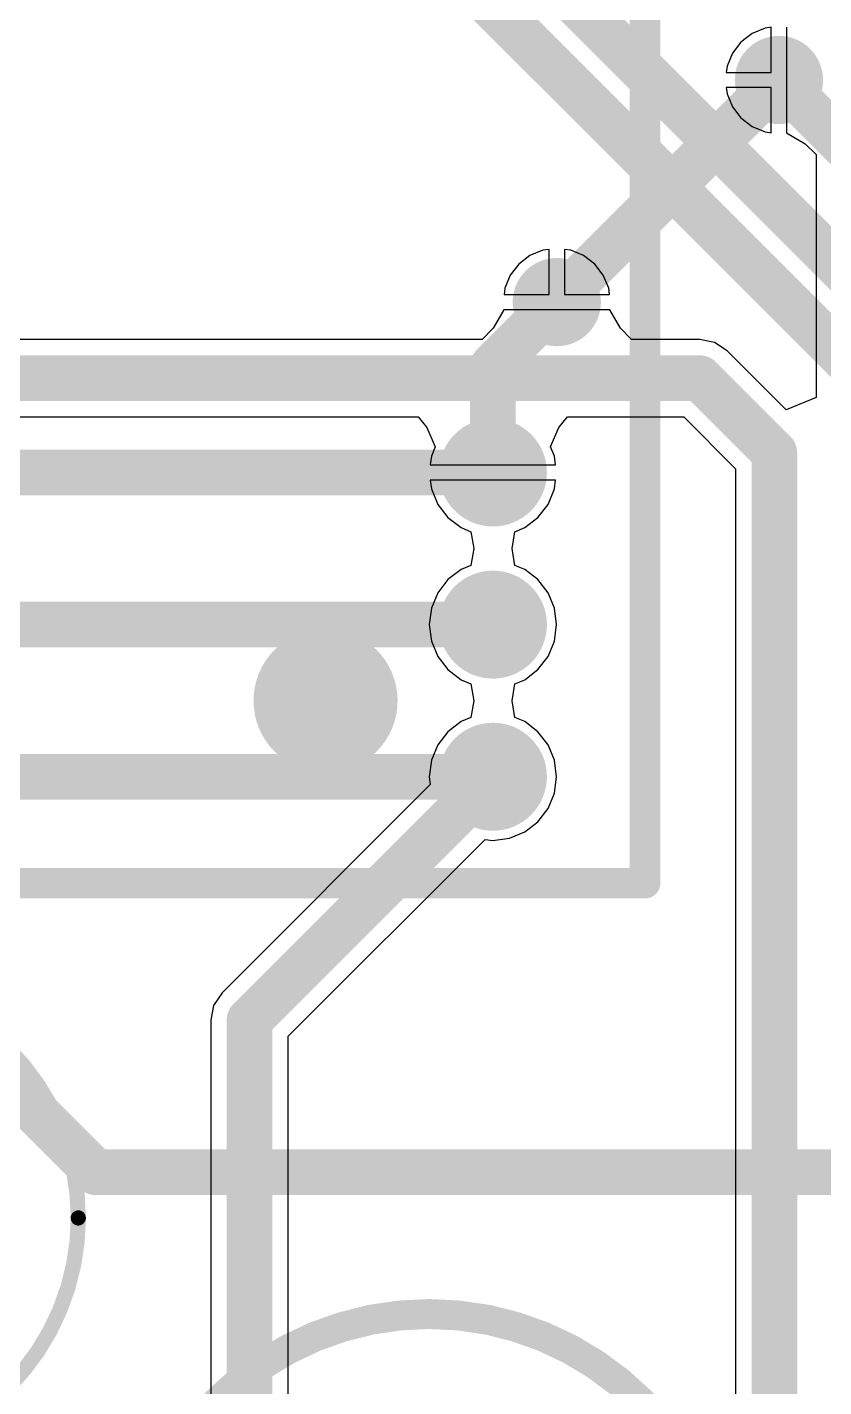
# Model space of a CAD drawing. Header units: millimetres. Extents: x 2.82 to 7.12, y 0.77 to 5.15.
# Drawn here: x 6.019 to 6.542, y 2.124 to 3.018 of the extents above; entities that cross this region are included whole.
import ezdxf

# ---------------------------------------------------------------- set-up
doc = ezdxf.new("R2010")
doc.units = ezdxf.units.MM
doc.header["$MEASUREMENT"] = 0
for name, color, linetype in [('BottomLayer', 5, 'Continuous'), ('BottomSolder', 6, 'Continuous'), ('MultiLayer', 9, 'Continuous'), ('PadHoleLayer', 156, 'Continuous'), ('TopLayer', 1, 'Continuous'), ('TopOverlay', 2, 'Continuous'), ('TopSolder', 216, 'Continuous'), ('ViaHoleLayer', 16, 'Continuous')]:
    doc.layers.add(name, color=color, linetype=linetype)

msp = doc.modelspace()

# ---------------------------------------------------------------- linework, layer by layer
at = {"layer": 'BottomLayer', "const_width": 0.03}
for points in [[(6.145, 3.268), (6.558, 2.855)], [(6.128, 3.228), (6.579, 2.777)], [(6.513, 2.983), (6.584, 2.912)], [(6.325, 2.795), (6.367, 2.837)], [(6.325, 2.725), (6.325, 2.795)], [(5.725, 2.625), (6.325, 2.625)], [(5.725, 2.525), (6.325, 2.525)], [(5.887, 2.442), (6.064, 2.265)], [(6.064, 2.265), (6.634, 2.265)]]:
    msp.add_lwpolyline(points, dxfattribs=at)
at = {"layer": 'BottomLayer'}
for points, const_width in [([(6.5005, 2.983, 1), (6.5255, 2.983, 1)], 0.025), ([(6.5055, 2.983, 1), (6.5205, 2.983, 1)], 0.015), ([(6.3545, 2.837, 1), (6.3795, 2.837, 1)], 0.025), ([(6.3595, 2.837, 1), (6.3745, 2.837, 1)], 0.015), ([(6.3175, 2.795, 1), (6.3325, 2.795, 1)], 0.015), ([(6.3175, 2.795, 1), (6.3325, 2.795, 1)], 0.015), ([(6.30925, 2.725, 1), (6.34075, 2.725, 1)], 0.0315), ([(6.3175, 2.725, 1), (6.3325, 2.725, 1)], 0.015), ([(6.30925, 2.625, 1), (6.34075, 2.625, 1)], 0.0315), ([(6.3175, 2.625, 1), (6.3325, 2.625, 1)], 0.015), ([(6.30925, 2.525, 1), (6.34075, 2.525, 1)], 0.0315), ([(6.3175, 2.525, 1), (6.3325, 2.525, 1)], 0.015), ([(6.0565, 2.265, 1), (6.0715, 2.265, 1)], 0.015), ([(6.0565, 2.265, 1), (6.0715, 2.265, 1)], 0.015)]:
    msp.add_lwpolyline(points, format="xyb", close=True, dxfattribs=dict(at, const_width=const_width))
at = {"layer": 'BottomSolder'}
for points, const_width in [([(6.4985, 2.983, 1), (6.5275, 2.983, 1)], 0.029), ([(6.3525, 2.837, 1), (6.3815, 2.837, 1)], 0.029), ([(6.30725, 2.725, 1), (6.34275, 2.725, 1)], 0.0355), ([(6.30725, 2.625, 1), (6.34275, 2.625, 1)], 0.0355), ([(6.30725, 2.525, 1), (6.34275, 2.525, 1)], 0.0355)]:
    msp.add_lwpolyline(points, format="xyb", close=True, dxfattribs=dict(at, const_width=const_width))
at = {"layer": 'MultiLayer'}
for points, const_width in [([(6.5005, 2.983, 1), (6.5255, 2.983, 1)], 0.025), ([(6.3545, 2.837, 1), (6.3795, 2.837, 1)], 0.025), ([(6.30925, 2.725, 1), (6.34075, 2.725, 1)], 0.0315), ([(6.30925, 2.625, 1), (6.34075, 2.625, 1)], 0.0315), ([(6.30925, 2.525, 1), (6.34075, 2.525, 1)], 0.0315)]:
    msp.add_lwpolyline(points, format="xyb", close=True, dxfattribs=dict(at, const_width=const_width))
at = {"layer": 'PadHoleLayer', "const_width": 0.01575}
for points in [[(6.31713, 2.725, 1), (6.33287, 2.725, 1)], [(6.31713, 2.625, 1), (6.33287, 2.625, 1)], [(6.31713, 2.525, 1), (6.33287, 2.525, 1)]]:
    msp.add_lwpolyline(points, format="xyb", close=True, dxfattribs=at)
at = {"layer": 'TopLayer'}
for p, q in [((6.49535, 3.01357), (6.48804, 3.00796)), ((6.50386, 3.0171), (6.49535, 3.01357)), ((6.508, 3.01764), (6.50386, 3.0171)), ((6.508, 2.988), (6.508, 3.01764)), ((6.518, 3.01777), (6.518, 2.983)), ((6.48804, 3.00796), (6.48243, 3.00065)), ((6.48243, 3.00065), (6.4789, 2.99214)), ((6.4789, 2.99214), (6.47836, 2.988)), ((6.47836, 2.988), (6.508, 2.988)), ((6.508, 2.978), (6.47836, 2.978)), ((6.47836, 2.978), (6.4789, 2.97386)), ((6.508, 2.94836), (6.508, 2.978)), ((6.518, 2.983), (6.518, 2.94823)), ((6.4789, 2.97386), (6.48243, 2.96535)), ((6.48243, 2.96535), (6.48804, 2.95804)), ((6.48804, 2.95804), (6.49535, 2.95243)), ((6.49535, 2.95243), (6.50386, 2.9489)), ((6.50386, 2.9489), (6.508, 2.94836)), ((6.518, 2.94823), (6.53019, 2.94107)), ((6.53019, 2.94107), (6.53751, 2.93396)), ((6.53751, 2.93396), (6.53751, 2.77438)), ((6.35786, 2.8711), (6.34935, 2.86757)), ((6.362, 2.87164), (6.35786, 2.8711)), ((6.362, 2.842), (6.362, 2.87164)), ((6.37614, 2.8711), (6.372, 2.87164)), ((6.372, 2.87164), (6.372, 2.842)), ((6.38465, 2.86757), (6.37614, 2.8711)), ((6.34204, 2.86196), (6.33643, 2.85465)), ((6.34935, 2.86757), (6.34204, 2.86196)), ((6.39196, 2.86196), (6.38465, 2.86757)), ((6.39757, 2.85465), (6.39196, 2.86196)), ((6.33643, 2.85465), (6.3329, 2.84614)), ((6.4011, 2.84614), (6.39757, 2.85465)), ((6.3329, 2.84614), (6.33236, 2.842)), ((6.33236, 2.842), (6.362, 2.842)), ((6.372, 2.842), (6.40164, 2.842)), ((6.40164, 2.842), (6.4011, 2.84614)), ((6.33223, 2.832), (6.32507, 2.81981)), ((6.40177, 2.832), (6.33223, 2.832)), ((6.40893, 2.81981), (6.40177, 2.832)), ((6.32507, 2.81981), (6.31796, 2.81249)), ((6.41604, 2.81249), (6.40893, 2.81981)), ((6.31796, 2.81249), (5.96812, 2.81249)), ((6.461, 2.81249), (6.41604, 2.81249)), ((6.47075, 2.81055), (6.461, 2.81249)), ((6.47902, 2.80502), (6.47075, 2.81055)), ((6.51783, 2.76622), (6.47902, 2.80502)), ((6.53751, 2.77438), (6.51783, 2.76622)), ((5.95756, 2.76151), (6.2759, 2.76151)), ((6.2759, 2.76151), (6.28156, 2.75465)), ((6.28156, 2.75465), (6.28705, 2.74183)), ((6.36295, 2.74183), (6.36844, 2.75465)), ((6.36844, 2.75465), (6.3741, 2.76151)), ((6.3741, 2.76151), (6.45044, 2.76151)), ((6.45044, 2.76151), (6.48451, 2.72744)), ((6.28457, 2.73583), (6.2838, 2.73)), ((6.28705, 2.74183), (6.28457, 2.73583)), ((6.36543, 2.73583), (6.36295, 2.74183)), ((6.3662, 2.73), (6.36543, 2.73583)), ((6.2838, 2.73), (6.325, 2.73)), ((6.325, 2.73), (6.3662, 2.73)), ((6.48451, 2.72744), (6.48451, 2.00219)), ((6.325, 2.72), (6.2838, 2.72)), ((6.2838, 2.72), (6.28457, 2.71417)), ((6.3662, 2.72), (6.325, 2.72)), ((6.36543, 2.71417), (6.3662, 2.72)), ((6.28457, 2.71417), (6.28875, 2.70407)), ((6.36125, 2.70407), (6.36543, 2.71417)), ((6.28875, 2.70407), (6.2954, 2.6954)), ((6.3546, 2.6954), (6.36125, 2.70407)), ((6.2954, 2.6954), (6.30407, 2.68875)), ((6.34593, 2.68875), (6.3546, 2.6954)), ((6.30407, 2.68875), (6.31057, 2.68606)), ((6.31057, 2.68606), (6.31243, 2.675)), ((6.33757, 2.675), (6.33943, 2.68606)), ((6.33943, 2.68606), (6.34593, 2.68875)), ((6.31243, 2.675), (6.31057, 2.66394)), ((6.33943, 2.66394), (6.33757, 2.675)), ((6.31057, 2.66394), (6.30407, 2.66125)), ((6.34593, 2.66125), (6.33943, 2.66394)), ((6.2954, 2.6546), (6.28875, 2.64593)), ((6.30407, 2.66125), (6.2954, 2.6546)), ((6.3546, 2.6546), (6.34593, 2.66125)), ((6.36125, 2.64593), (6.3546, 2.6546)), ((6.28875, 2.64593), (6.28457, 2.63583)), ((6.36543, 2.63583), (6.36125, 2.64593)), ((6.28457, 2.63583), (6.28315, 2.625)), ((6.36685, 2.625), (6.36543, 2.63583)), ((6.28315, 2.625), (6.28457, 2.61417)), ((6.36543, 2.61417), (6.36685, 2.625)), ((6.28457, 2.61417), (6.28875, 2.60407)), ((6.36125, 2.60407), (6.36543, 2.61417)), ((6.28875, 2.60407), (6.2954, 2.5954)), ((6.3546, 2.5954), (6.36125, 2.60407)), ((6.2954, 2.5954), (6.30407, 2.58875)), ((6.34593, 2.58875), (6.3546, 2.5954)), ((6.30407, 2.58875), (6.31057, 2.58606)), ((6.31057, 2.58606), (6.31243, 2.575)), ((6.33757, 2.575), (6.33943, 2.58606)), ((6.33943, 2.58606), (6.34593, 2.58875)), ((6.31243, 2.575), (6.31057, 2.56394)), ((6.33943, 2.56394), (6.33757, 2.575)), ((6.30407, 2.56125), (6.2954, 2.5546)), ((6.31057, 2.56394), (6.30407, 2.56125)), ((6.34593, 2.56125), (6.33943, 2.56394)), ((6.3546, 2.5546), (6.34593, 2.56125)), ((6.2954, 2.5546), (6.28875, 2.54593)), ((6.36125, 2.54593), (6.3546, 2.5546)), ((6.28875, 2.54593), (6.28457, 2.53583)), ((6.36543, 2.53583), (6.36125, 2.54593)), ((6.28457, 2.53583), (6.28315, 2.525)), ((6.36685, 2.525), (6.36543, 2.53583)), ((6.28315, 2.525), (6.28382, 2.51987)), ((6.36543, 2.51417), (6.36685, 2.525)), ((6.28382, 2.51987), (6.14698, 2.38302)), ((6.36125, 2.50407), (6.36543, 2.51417)), ((6.3546, 2.4954), (6.36125, 2.50407)), ((6.34593, 2.48875), (6.3546, 2.4954)), ((6.325, 2.48315), (6.33583, 2.48457)), ((6.33583, 2.48457), (6.34593, 2.48875)), ((6.19049, 2.35444), (6.31987, 2.48382)), ((6.31987, 2.48382), (6.325, 2.48315)), ((6.14698, 2.38302), (6.14145, 2.37475)), ((6.14145, 2.37475), (6.13951, 2.365)), ((6.13951, 2.365), (6.13951, 2.03943)), ((6.19049, 2.03943), (6.19049, 2.35444))]:
    msp.add_line(p, q, dxfattribs=at)
for points, const_width in [([(6.5005, 2.983, 1), (6.5255, 2.983, 1)], 0.025), ([(6.5055, 2.983, 1), (6.5205, 2.983, 1)], 0.015), ([(6.3545, 2.837, 1), (6.3795, 2.837, 1)], 0.025), ([(6.3595, 2.837, 1), (6.3745, 2.837, 1)], 0.015), ([(6.4535, 2.787, 1), (6.4685, 2.787, 1)], 0.015), ([(6.4535, 2.787, 1), (6.4685, 2.787, 1)], 0.015), ([(6.30925, 2.725, 1), (6.34075, 2.725, 1)], 0.0315), ([(6.5025, 2.738, 1), (6.5175, 2.738, 1)], 0.015), ([(6.5025, 2.738, 1), (6.5175, 2.738, 1)], 0.015), ([(6.3175, 2.725, 1), (6.3325, 2.725, 1)], 0.015), ([(6.30925, 2.625, 1), (6.34075, 2.625, 1)], 0.0315), ([(6.30925, 2.525, 1), (6.34075, 2.525, 1)], 0.0315), ([(6.3175, 2.525, 1), (6.3325, 2.525, 1)], 0.015), ([(6.1575, 2.365, 1), (6.1725, 2.365, 1)], 0.015), ([(6.1575, 2.365, 1), (6.1725, 2.365, 1)], 0.015)]:
    msp.add_lwpolyline(points, format="xyb", close=True, dxfattribs=dict(at, const_width=const_width))
at = {"layer": 'TopLayer', "const_width": 0.03}
for points in [[(6.367, 2.837), (6.513, 2.983)], [(5.95756, 2.787), (6.461, 2.787)], [(6.461, 2.787), (6.51, 2.738)], [(6.51, 1.745), (6.51, 2.738)], [(5.725, 2.725), (6.325, 2.725)], [(6.165, 2.365), (6.325, 2.525)], [(6.165, 1.975), (6.165, 2.365)]]:
    msp.add_lwpolyline(points, dxfattribs=at)
at = {"layer": 'TopOverlay', "const_width": 0.02}
for points in [[(6.425, 2.455), (6.425, 3.705)], [(5.625, 2.455), (6.425, 2.455)]]:
    msp.add_lwpolyline(points, dxfattribs=at)
at = {"layer": 'TopOverlay'}
for points, const_width in [([(6.23736, 2.575, 1), (6.19264, 2.575, 1)], 0.05), ([(6.18014, 2.575, 1), (6.20514, 2.575, 1)], 0.025), ([(6.22486, 2.575, 1), (6.24986, 2.575, 1)], 0.025), ([(6.42, 2.455, 1), (6.43, 2.455, 1)], 0.01), ([(6.42, 2.455, 1), (6.43, 2.455, 1)], 0.01), ([(6.05248, 2.235, 1), (5.73752, 2.235, 1)], 0.01), ([(6.04998, 2.235, 1), (6.05498, 2.235, 1)], 0.005), ([(6.47996, 1.975, 1), (6.08626, 1.975, 1)], 0.01969)]:
    msp.add_lwpolyline(points, format="xyb", close=True, dxfattribs=dict(at, const_width=const_width))
at = {"layer": 'TopSolder'}
for points, const_width in [([(6.4985, 2.983, 1), (6.5275, 2.983, 1)], 0.029), ([(6.3525, 2.837, 1), (6.3815, 2.837, 1)], 0.029), ([(6.30725, 2.725, 1), (6.34275, 2.725, 1)], 0.0355), ([(6.30725, 2.625, 1), (6.34275, 2.625, 1)], 0.0355), ([(6.30725, 2.525, 1), (6.34275, 2.525, 1)], 0.0355)]:
    msp.add_lwpolyline(points, format="xyb", close=True, dxfattribs=dict(at, const_width=const_width))
at = {"layer": 'ViaHoleLayer', "const_width": 0.014}
for points in [[(6.506, 2.983, 1), (6.52, 2.983, 1)], [(6.36, 2.837, 1), (6.374, 2.837, 1)]]:
    msp.add_lwpolyline(points, format="xyb", close=True, dxfattribs=at)

doc.saveas('drawing.dxf')
